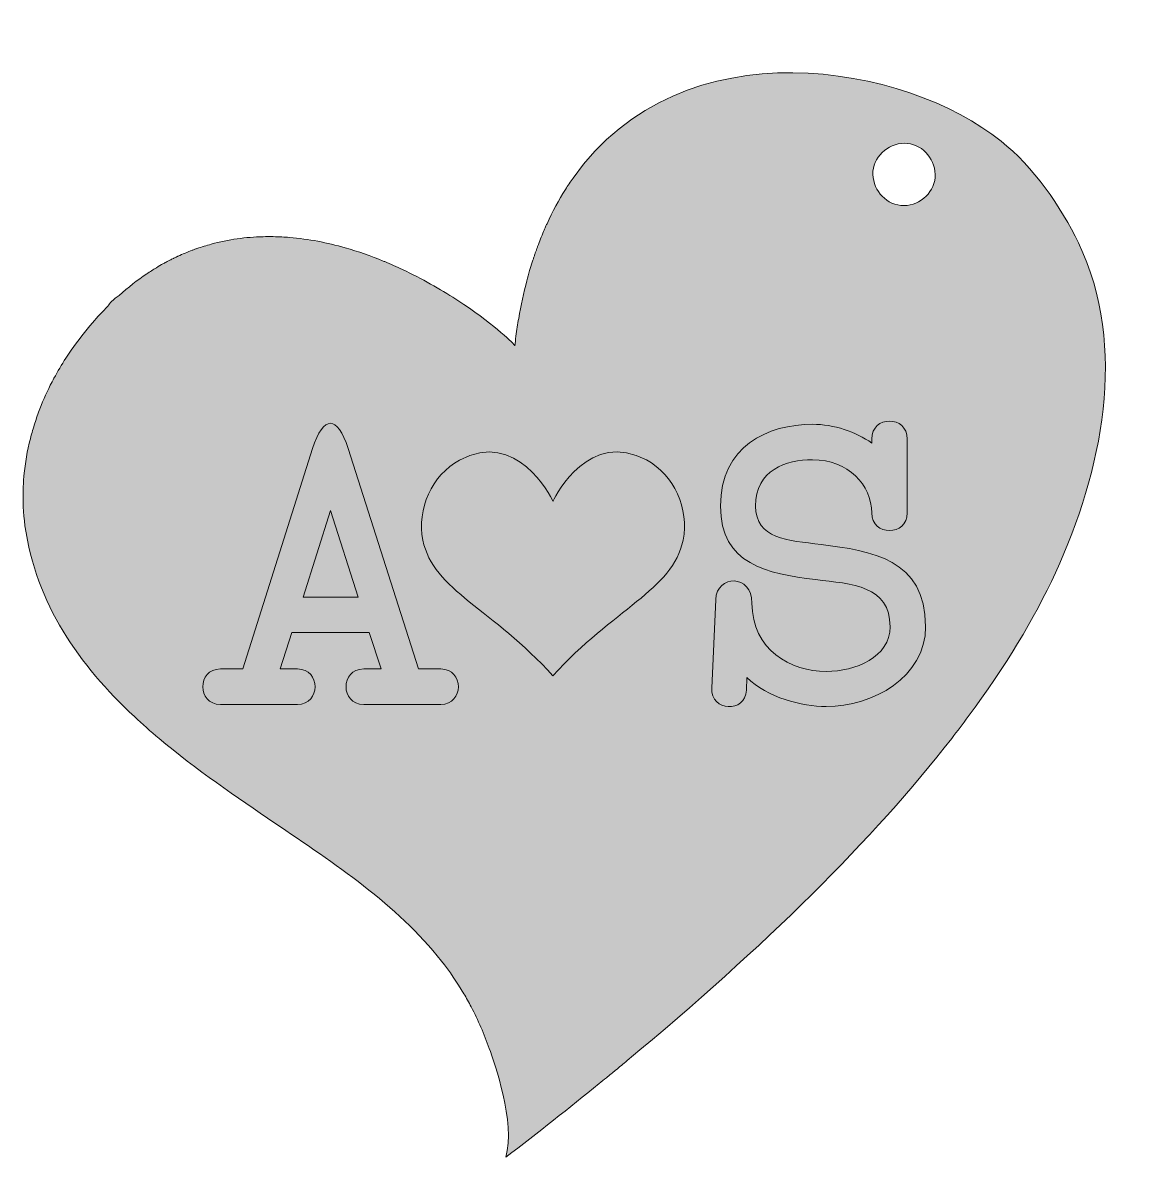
# Model space of a CAD drawing. Extents: x -301 to 968, y -992 to -13.
# Drawn here: x -301 to 195, y -527 to -18 of the extents above; entities that cross this region are included whole.
import ezdxf

# ---------------------------------------------------------------- set-up
doc = ezdxf.new("R2010")
doc.units = 0
doc.header["$MEASUREMENT"] = 0
doc.layers.add('Layer 1', color=7, linetype='Continuous', lineweight=0)

# ---------------------------------------------------------------- blocks, each defined once
blk = doc.blocks.new('Block_12')
at = {"layer": 'Layer 1', "true_color": 0x7c3800, "transparency": 33554687}
h = blk.add_hatch(color=36, dxfattribs=at)
h.dxf.hatch_style = 2
edge = h.paths.add_edge_path()
edge.add_spline(control_points=[(-163.1, -236.95), (-163.1, -236.95), (-175.47, -275.84), (-175.47, -275.84), (-175.47, -275.84), (-150.74, -275.84), (-150.74, -275.84), (-150.74, -275.84), (-163.1, -236.95), (-163.1, -236.95)], knot_values=[0, 0, 0, 0, 1, 1, 1, 2, 2, 2, 3, 3, 3, 3], degree=3, periodic=0)
edge = h.paths.add_edge_path()
edge.add_spline(control_points=[(-148.23, -324.05), (-158.8, -324.05), (-158.8, -308.1), (-148.23, -308.1), (-148.23, -308.1), (-140.34, -308.1), (-140.34, -308.1), (-140.34, -308.1), (-145.72, -291.79), (-145.72, -291.79), (-145.72, -291.79), (-180.49, -291.79), (-180.49, -291.79), (-180.49, -291.79), (-185.68, -308.1), (-185.68, -308.1), (-185.68, -308.1), (-177.98, -308.1), (-177.98, -308.1), (-167.4, -308.1), (-167.4, -324.05), (-177.98, -324.05), (-177.98, -324.05), (-212.56, -324.05), (-212.56, -324.05), (-223.14, -324.05), (-223.14, -308.1), (-212.56, -308.1), (-212.56, -308.1), (-202.53, -308.1), (-202.53, -308.1), (-202.53, -308.1), (-171.17, -209.17), (-171.17, -209.17), (-166.33, -194.12), (-160.05, -193.94), (-155.22, -209.17), (-155.22, -209.17), (-123.67, -308.1), (-123.67, -308.1), (-123.67, -308.1), (-113.64, -308.1), (-113.64, -308.1), (-103.06, -308.1), (-103.06, -324.05), (-113.64, -324.05), (-113.64, -324.05), (-148.23, -324.05), (-148.23, -324.05)], knot_values=[0, 0, 0, 0, 1, 1, 1, 2, 2, 2, 3, 3, 3, 4, 4, 4, 5, 5, 5, 6, 6, 6, 7, 7, 7, 8, 8, 8, 9, 9, 9, 10, 10, 10, 11, 11, 11, 12, 12, 12, 13, 13, 13, 14, 14, 14, 15, 15, 15, 16, 16, 16, 16], degree=3, periodic=0)
h = blk.add_hatch(color=36, dxfattribs=at)
h.dxf.hatch_style = 2
edge = h.paths.add_edge_path()
edge.add_spline(control_points=[(59.47, -324.96), (48.54, -324.96), (32.95, -321.02), (23.81, -311.88), (23.81, -311.88), (23.63, -317.61), (23.63, -317.61), (23.27, -328.01), (7.5, -327.29), (8.04, -316.72), (8.04, -316.72), (9.83, -276.93), (9.83, -276.93), (10.37, -265.64), (26.14, -265.46), (26.14, -278.54), (26.14, -299.69), (43.7, -309.19), (59.47, -309.19), (72.56, -309.19), (88.15, -302.92), (88.15, -289.12), (88.15, -270.66), (71.12, -269.94), (54.63, -267.97), (33.13, -265.28), (11.98, -261.34), (11.98, -234.99), (11.98, -208.11), (33.13, -198.26), (53.38, -198.26), (62.88, -198.26), (72.91, -201.66), (79.9, -206.68), (79.9, -206.68), (79.9, -204.89), (79.9, -204.89), (79.9, -194.13), (95.85, -194.13), (95.85, -204.89), (95.85, -204.89), (95.85, -238.04), (95.85, -238.04), (95.85, -248.62), (79.9, -248.62), (79.9, -238.04), (79.9, -225.5), (69.33, -214.21), (53.38, -214.21), (41.37, -214.21), (27.75, -218.69), (27.75, -234.99), (27.75, -249.69), (42.09, -250.41), (57.14, -252.2), (79.72, -255.07), (104.1, -258.65), (104.1, -289.12), (104.1, -311.88), (80.44, -324.96), (59.47, -324.96)], knot_values=[0, 0, 0, 0, 1, 1, 1, 2, 2, 2, 3, 3, 3, 4, 4, 4, 5, 5, 5, 6, 6, 6, 7, 7, 7, 8, 8, 8, 9, 9, 9, 10, 10, 10, 11, 11, 11, 12, 12, 12, 13, 13, 13, 14, 14, 14, 15, 15, 15, 16, 16, 16, 17, 17, 17, 18, 18, 18, 19, 19, 19, 20, 20, 20, 20], degree=3, periodic=0)
h = blk.add_hatch(color=36, dxfattribs=at)
h.dxf.hatch_style = 2
edge = h.paths.add_edge_path()
edge.add_spline(control_points=[(-4.8, -250.24), (-9.4, -272.71), (-36.35, -281.19), (-63.23, -311.18), (-63.23, -311.18), (-63.23, -311.25), (-63.23, -311.25), (-90.1, -281.26), (-117.05, -272.77), (-121.65, -250.31), (-124.51, -236.36), (-117.5, -220.97), (-105.25, -214.35), (-79.58, -200.48), (-64.52, -230.22), (-63.24, -232.76), (-63.24, -232.76), (-63.18, -232.63), (-63.18, -232.63), (-63.18, -232.63), (-63.17, -232.62), (-63.17, -232.62), (-61.65, -229.6), (-46.64, -200.54), (-21.2, -214.29), (-8.96, -220.9), (-1.94, -236.3), (-4.8, -250.24)], knot_values=[0, 0, 0, 0, 1, 1, 1, 2, 2, 2, 3, 3, 3, 4, 4, 4, 5, 5, 5, 6, 6, 6, 7, 7, 7, 8, 8, 8, 9, 9, 9, 9], degree=3, periodic=0)
at = {"layer": 'Layer 1'}
for points, knots in [([(-148.23, -324.05), (-158.8, -324.05), (-158.8, -308.1), (-148.23, -308.1), (-148.23, -308.1), (-140.34, -308.1), (-140.34, -308.1), (-140.34, -308.1), (-145.72, -291.79), (-145.72, -291.79), (-145.72, -291.79), (-180.49, -291.79), (-180.49, -291.79), (-180.49, -291.79), (-185.68, -308.1), (-185.68, -308.1), (-185.68, -308.1), (-177.98, -308.1), (-177.98, -308.1), (-167.4, -308.1), (-167.4, -324.05), (-177.98, -324.05), (-177.98, -324.05), (-212.56, -324.05), (-212.56, -324.05), (-223.14, -324.05), (-223.14, -308.1), (-212.56, -308.1), (-212.56, -308.1), (-202.53, -308.1), (-202.53, -308.1), (-202.53, -308.1), (-171.17, -209.17), (-171.17, -209.17), (-166.33, -194.12), (-160.05, -193.94), (-155.22, -209.17), (-155.22, -209.17), (-123.67, -308.1), (-123.67, -308.1), (-123.67, -308.1), (-113.64, -308.1), (-113.64, -308.1), (-103.06, -308.1), (-103.06, -324.05), (-113.64, -324.05), (-113.64, -324.05), (-148.23, -324.05), (-148.23, -324.05)], [0, 0, 0, 0, 1, 1, 1, 2, 2, 2, 3, 3, 3, 4, 4, 4, 5, 5, 5, 6, 6, 6, 7, 7, 7, 8, 8, 8, 9, 9, 9, 10, 10, 10, 11, 11, 11, 12, 12, 12, 13, 13, 13, 14, 14, 14, 15, 15, 15, 16, 16, 16, 16]), ([(59.47, -324.96), (48.54, -324.96), (32.95, -321.02), (23.81, -311.88), (23.81, -311.88), (23.63, -317.61), (23.63, -317.61), (23.27, -328.01), (7.5, -327.29), (8.04, -316.72), (8.04, -316.72), (9.83, -276.93), (9.83, -276.93), (10.37, -265.64), (26.14, -265.46), (26.14, -278.54), (26.14, -299.69), (43.7, -309.19), (59.47, -309.19), (72.56, -309.19), (88.15, -302.92), (88.15, -289.12), (88.15, -270.66), (71.12, -269.94), (54.63, -267.97), (33.13, -265.28), (11.98, -261.34), (11.98, -234.99), (11.98, -208.11), (33.13, -198.26), (53.38, -198.26), (62.88, -198.26), (72.91, -201.66), (79.9, -206.68), (79.9, -206.68), (79.9, -204.89), (79.9, -204.89), (79.9, -194.13), (95.85, -194.13), (95.85, -204.89), (95.85, -204.89), (95.85, -238.04), (95.85, -238.04), (95.85, -248.62), (79.9, -248.62), (79.9, -238.04), (79.9, -225.5), (69.33, -214.21), (53.38, -214.21), (41.37, -214.21), (27.75, -218.69), (27.75, -234.99), (27.75, -249.69), (42.09, -250.41), (57.14, -252.2), (79.72, -255.07), (104.1, -258.65), (104.1, -289.12), (104.1, -311.88), (80.44, -324.96), (59.47, -324.96)], [0, 0, 0, 0, 1, 1, 1, 2, 2, 2, 3, 3, 3, 4, 4, 4, 5, 5, 5, 6, 6, 6, 7, 7, 7, 8, 8, 8, 9, 9, 9, 10, 10, 10, 11, 11, 11, 12, 12, 12, 13, 13, 13, 14, 14, 14, 15, 15, 15, 16, 16, 16, 17, 17, 17, 18, 18, 18, 19, 19, 19, 20, 20, 20, 20]), ([(-4.8, -250.24), (-9.4, -272.71), (-36.35, -281.19), (-63.23, -311.18), (-63.23, -311.18), (-63.23, -311.25), (-63.23, -311.25), (-90.1, -281.26), (-117.05, -272.77), (-121.65, -250.31), (-124.51, -236.36), (-117.5, -220.97), (-105.25, -214.35), (-79.58, -200.48), (-64.52, -230.22), (-63.24, -232.76), (-63.24, -232.76), (-63.18, -232.63), (-63.18, -232.63), (-63.18, -232.63), (-63.17, -232.62), (-63.17, -232.62), (-61.65, -229.6), (-46.64, -200.54), (-21.2, -214.29), (-8.96, -220.9), (-1.94, -236.3), (-4.8, -250.24)], [0, 0, 0, 0, 1, 1, 1, 2, 2, 2, 3, 3, 3, 4, 4, 4, 5, 5, 5, 6, 6, 6, 7, 7, 7, 8, 8, 8, 9, 9, 9, 9]), ([(-163.1, -236.95), (-163.1, -236.95), (-175.47, -275.84), (-175.47, -275.84), (-175.47, -275.84), (-150.74, -275.84), (-150.74, -275.84), (-150.74, -275.84), (-163.1, -236.95), (-163.1, -236.95)], [0, 0, 0, 0, 1, 1, 1, 2, 2, 2, 3, 3, 3, 3])]:
    blk.add_open_spline(points, degree=3, knots=knots, dxfattribs=at)
blk = doc.blocks.new('Block_11')
at = {"layer": 'Layer 1', "true_color": 0xffe3b6, "transparency": 33554687}
h = blk.add_hatch(color=254, dxfattribs=at)
h.dxf.hatch_style = 2
edge = h.paths.add_edge_path()
edge.add_spline(control_points=[(94.42, -100.05), (86.59, -100.05), (80.78, -93.64), (80.44, -86.07), (80.11, -78.52), (87.11, -72.09), (94.42, -72.09), (102.26, -72.09), (108.06, -78.49), (108.4, -86.07), (108.74, -93.62), (101.74, -100.05), (94.42, -100.05)], knot_values=[0, 0, 0, 0, 1, 1, 1, 2, 2, 2, 3, 3, 3, 4, 4, 4, 4], degree=3, periodic=0)
edge = h.paths.add_edge_path()
edge.add_spline(control_points=[(172.72, -116.78), (165.14, -100.91), (152.06, -82.05), (137.98, -71.21), (95.72, -36.89), (-5.06, -17.97), (-54.22, -87.75), (-55.39, -89.39), (-56.51, -91.08), (-57.61, -92.81), (-60.62, -97.57), (-63.4, -102.71), (-65.9, -108.23), (-66.13, -108.66), (-66.32, -109.1), (-66.51, -109.55), (-66.84, -110.26), (-67.15, -110.97), (-67.44, -111.69), (-68.38, -113.88), (-69.27, -116.13), (-70.12, -118.44), (-70.17, -118.55), (-70.2, -118.65), (-70.23, -118.76), (-70.39, -119.15), (-70.54, -119.55), (-70.68, -119.96), (-70.69, -119.97), (-70.69, -120), (-70.69, -120.03), (-70.86, -120.44), (-71, -120.86), (-71.15, -121.29), (-71.3, -121.72), (-71.46, -122.15), (-71.58, -122.6), (-71.75, -123.04), (-71.9, -123.49), (-72.04, -123.95), (-72.12, -124.15), (-72.2, -124.37), (-72.25, -124.59), (-72.66, -125.8), (-73.04, -127.03), (-73.41, -128.29), (-73.5, -128.61), (-73.6, -128.94), (-73.7, -129.28), (-74.14, -130.78), (-74.56, -132.3), (-74.96, -133.85), (-76.38, -139.2), (-77.61, -144.83), (-78.62, -150.73), (-78.85, -152.01), (-79.05, -153.3), (-79.26, -154.59), (-79.68, -157.35), (-80.05, -160.16), (-80.39, -163.03), (-80.47, -162.22), (-89.14, -153.96), (-103.32, -144.42), (-104.49, -143.64), (-105.68, -142.86), (-106.92, -142.06), (-113.88, -137.58), (-121.95, -132.93), (-130.86, -128.76), (-133.44, -127.54), (-136.07, -126.37), (-138.78, -125.25), (-138.98, -125.16), (-139.21, -125.08), (-139.43, -124.98), (-144.91, -122.74), (-150.66, -120.71), (-156.57, -119.03), (-164.59, -116.74), (-172.97, -115.08), (-181.53, -114.39), (-182.68, -114.29), (-183.85, -114.21), (-185, -114.15), (-186.27, -114.08), (-187.54, -114.04), (-188.81, -114.01), (-190.33, -113.99), (-191.86, -114), (-193.39, -114.04), (-201.11, -114.22), (-208.93, -115.28), (-216.73, -117.4), (-218.86, -117.98), (-220.99, -118.64), (-223.12, -119.37), (-223.3, -119.44), (-223.48, -119.49), (-223.66, -119.56), (-224.1, -119.72), (-224.53, -119.87), (-224.96, -120.04), (-225.03, -120.07), (-225.1, -120.1), (-225.17, -120.12), (-227.34, -120.93), (-229.51, -121.83), (-231.66, -122.83), (-231.79, -122.89), (-231.91, -122.95), (-232.04, -123), (-232.52, -123.24), (-233.03, -123.46), (-233.51, -123.71), (-233.58, -123.74), (-233.65, -123.78), (-233.73, -123.82), (-234.22, -124.06), (-234.72, -124.31), (-235.22, -124.56), (-235.63, -124.77), (-236.03, -124.98), (-236.44, -125.2), (-237, -125.49), (-237.59, -125.81), (-238.16, -126.13), (-239.22, -126.71), (-240.26, -127.33), (-241.32, -127.97), (-242.76, -128.83), (-244.2, -129.75), (-245.61, -130.71), (-249.83, -133.53), (-253.99, -136.77), (-258.08, -140.46), (-259.28, -141.22), (-260.39, -142.13), (-261.42, -143.15), (-262.07, -143.78), (-262.61, -144.47), (-263.06, -145.19), (-265.4, -147.54), (-267.71, -150.03), (-270, -152.7), (-273.23, -156.46), (-276.4, -160.54), (-279.52, -164.96), (-280.37, -166.15), (-281.19, -167.38), (-281.98, -168.6), (-283.88, -171.51), (-285.65, -174.52), (-287.29, -177.59), (-287.86, -178.62), (-288.41, -179.68), (-288.93, -180.73), (-290.91, -184.67), (-292.66, -188.73), (-294.2, -192.86), (-294.6, -193.95), (-294.99, -195.02), (-295.35, -196.12), (-296.09, -198.3), (-296.77, -200.53), (-297.37, -202.76), (-297.73, -204.06), (-298.06, -205.37), (-298.37, -206.69), (-299.66, -212.2), (-300.54, -217.81), (-300.93, -223.44), (-301.03, -224.59), (-301.08, -225.71), (-301.12, -226.85), (-301.34, -232.5), (-301.1, -238.16), (-300.32, -243.78), (-295.46, -278.91), (-275.91, -306.38), (-251.18, -329.5), (-247.59, -332.84), (-243.9, -336.1), (-240.13, -339.25), (-223.52, -353.24), (-205.39, -365.63), (-188.13, -377.3), (-161.48, -395.33), (-133.44, -413.7), (-113.3, -439.24), (-109.63, -443.9), (-106.28, -448.8), (-103.27, -453.88), (-102.13, -455.82), (-101.03, -457.78), (-99.99, -459.78), (-99.99, -459.78), (-99.98, -459.8), (-99.98, -459.8), (-96.8, -465.8), (-94.09, -472.03), (-91.87, -478.44), (-89.54, -485.08), (-79.94, -511.48), (-84.44, -527.34), (-69.88, -516.18), (-55.89, -505.15), (-42.48, -494.25), (-41.39, -493.37), (-40.31, -492.48), (-39.22, -491.6), (-37.85, -490.49), (-36.49, -489.36), (-35.13, -488.25), (-33.38, -486.81), (-31.64, -485.37), (-29.92, -483.95), (31.82, -432.76), (80.71, -384.43), (115.82, -339.25), (118.36, -335.99), (120.83, -332.73), (123.22, -329.5), (139.76, -307.17), (152.85, -285.64), (162.39, -264.93), (183.28, -219.62), (195.12, -163.79), (172.72, -116.78)], knot_values=[0, 0, 0, 0, 1, 1, 1, 2, 2, 2, 3, 3, 3, 4, 4, 4, 5, 5, 5, 6, 6, 6, 7, 7, 7, 8, 8, 8, 9, 9, 9, 10, 10, 10, 11, 11, 11, 12, 12, 12, 13, 13, 13, 14, 14, 14, 15, 15, 15, 16, 16, 16, 17, 17, 17, 18, 18, 18, 19, 19, 19, 20, 20, 20, 21, 21, 21, 22, 22, 22, 23, 23, 23, 24, 24, 24, 25, 25, 25, 26, 26, 26, 27, 27, 27, 28, 28, 28, 29, 29, 29, 30, 30, 30, 31, 31, 31, 32, 32, 32, 33, 33, 33, 34, 34, 34, 35, 35, 35, 36, 36, 36, 37, 37, 37, 38, 38, 38, 39, 39, 39, 40, 40, 40, 41, 41, 41, 42, 42, 42, 43, 43, 43, 44, 44, 44, 45, 45, 45, 46, 46, 46, 47, 47, 47, 48, 48, 48, 49, 49, 49, 50, 50, 50, 51, 51, 51, 52, 52, 52, 53, 53, 53, 54, 54, 54, 55, 55, 55, 56, 56, 56, 57, 57, 57, 58, 58, 58, 59, 59, 59, 60, 60, 60, 61, 61, 61, 62, 62, 62, 63, 63, 63, 64, 64, 64, 65, 65, 65, 66, 66, 66, 67, 67, 67, 68, 68, 68, 69, 69, 69, 70, 70, 70, 71, 71, 71, 72, 72, 72, 73, 73, 73, 74, 74, 74, 75, 75, 75, 76, 76, 76, 76], degree=3, periodic=0)
at = {"layer": 'Layer 1'}
for points, knots in [([(172.72, -116.78), (165.14, -100.91), (152.06, -82.05), (137.98, -71.21), (95.72, -36.89), (-5.06, -17.97), (-54.22, -87.75), (-55.39, -89.39), (-56.51, -91.08), (-57.61, -92.81), (-60.62, -97.57), (-63.4, -102.71), (-65.9, -108.23), (-66.13, -108.66), (-66.32, -109.1), (-66.51, -109.55), (-66.84, -110.26), (-67.15, -110.97), (-67.44, -111.69), (-68.38, -113.88), (-69.27, -116.13), (-70.12, -118.44), (-70.17, -118.55), (-70.2, -118.65), (-70.23, -118.76), (-70.39, -119.15), (-70.54, -119.55), (-70.68, -119.96), (-70.69, -119.97), (-70.69, -120), (-70.69, -120.03), (-70.86, -120.44), (-71, -120.86), (-71.15, -121.29), (-71.3, -121.72), (-71.46, -122.15), (-71.58, -122.6), (-71.75, -123.04), (-71.9, -123.49), (-72.04, -123.95), (-72.12, -124.15), (-72.2, -124.37), (-72.25, -124.59), (-72.66, -125.8), (-73.04, -127.03), (-73.41, -128.29), (-73.5, -128.61), (-73.6, -128.94), (-73.7, -129.28), (-74.14, -130.78), (-74.56, -132.3), (-74.96, -133.85), (-76.38, -139.2), (-77.61, -144.83), (-78.62, -150.73), (-78.85, -152.01), (-79.05, -153.3), (-79.26, -154.59), (-79.68, -157.35), (-80.05, -160.16), (-80.39, -163.03), (-80.47, -162.22), (-89.14, -153.96), (-103.32, -144.42), (-104.49, -143.64), (-105.68, -142.86), (-106.92, -142.06), (-113.88, -137.58), (-121.95, -132.93), (-130.86, -128.76), (-133.44, -127.54), (-136.07, -126.37), (-138.78, -125.25), (-138.98, -125.16), (-139.21, -125.08), (-139.43, -124.98), (-144.91, -122.74), (-150.66, -120.71), (-156.57, -119.03), (-164.59, -116.74), (-172.97, -115.08), (-181.53, -114.39), (-182.68, -114.29), (-183.85, -114.21), (-185, -114.15), (-186.27, -114.08), (-187.54, -114.04), (-188.81, -114.01), (-190.33, -113.99), (-191.86, -114), (-193.39, -114.04), (-201.11, -114.22), (-208.93, -115.28), (-216.73, -117.4), (-218.86, -117.98), (-220.99, -118.64), (-223.12, -119.37), (-223.3, -119.44), (-223.48, -119.49), (-223.66, -119.56), (-224.1, -119.72), (-224.53, -119.87), (-224.96, -120.04), (-225.03, -120.07), (-225.1, -120.1), (-225.17, -120.12), (-227.34, -120.93), (-229.51, -121.83), (-231.66, -122.83), (-231.79, -122.89), (-231.91, -122.95), (-232.04, -123), (-232.52, -123.24), (-233.03, -123.46), (-233.51, -123.71), (-233.58, -123.74), (-233.65, -123.78), (-233.73, -123.82), (-234.22, -124.06), (-234.72, -124.31), (-235.22, -124.56), (-235.63, -124.77), (-236.03, -124.98), (-236.44, -125.2), (-237, -125.49), (-237.59, -125.81), (-238.16, -126.13), (-239.22, -126.71), (-240.26, -127.33), (-241.32, -127.97), (-242.76, -128.83), (-244.2, -129.75), (-245.61, -130.71), (-249.83, -133.53), (-253.99, -136.77), (-258.08, -140.46), (-259.28, -141.22), (-260.39, -142.13), (-261.42, -143.15), (-262.07, -143.78), (-262.61, -144.47), (-263.06, -145.19), (-265.4, -147.54), (-267.71, -150.03), (-270, -152.7), (-273.23, -156.46), (-276.4, -160.54), (-279.52, -164.96), (-280.37, -166.15), (-281.19, -167.38), (-281.98, -168.6), (-283.88, -171.51), (-285.65, -174.52), (-287.29, -177.59), (-287.86, -178.62), (-288.41, -179.68), (-288.93, -180.73), (-290.91, -184.67), (-292.66, -188.73), (-294.2, -192.86), (-294.6, -193.95), (-294.99, -195.02), (-295.35, -196.12), (-296.09, -198.3), (-296.77, -200.53), (-297.37, -202.76), (-297.73, -204.06), (-298.06, -205.37), (-298.37, -206.69), (-299.66, -212.2), (-300.54, -217.81), (-300.93, -223.44), (-301.03, -224.59), (-301.08, -225.71), (-301.12, -226.85), (-301.34, -232.5), (-301.1, -238.16), (-300.32, -243.78), (-295.46, -278.91), (-275.91, -306.38), (-251.18, -329.5), (-247.59, -332.84), (-243.9, -336.1), (-240.13, -339.25), (-223.52, -353.24), (-205.39, -365.63), (-188.13, -377.3), (-161.48, -395.33), (-133.44, -413.7), (-113.3, -439.24), (-109.63, -443.9), (-106.28, -448.8), (-103.27, -453.88), (-102.13, -455.82), (-101.03, -457.78), (-99.99, -459.78), (-99.99, -459.78), (-99.98, -459.8), (-99.98, -459.8), (-96.8, -465.8), (-94.09, -472.03), (-91.87, -478.44), (-89.54, -485.08), (-79.94, -511.48), (-84.44, -527.34), (-69.88, -516.18), (-55.89, -505.15), (-42.48, -494.25), (-41.39, -493.37), (-40.31, -492.48), (-39.22, -491.6), (-37.85, -490.49), (-36.49, -489.36), (-35.13, -488.25), (-33.38, -486.81), (-31.64, -485.37), (-29.92, -483.95), (31.82, -432.76), (80.71, -384.43), (115.82, -339.25), (118.36, -335.99), (120.83, -332.73), (123.22, -329.5), (139.76, -307.17), (152.85, -285.64), (162.39, -264.93), (183.28, -219.62), (195.12, -163.79), (172.72, -116.78)], [0, 0, 0, 0, 1, 1, 1, 2, 2, 2, 3, 3, 3, 4, 4, 4, 5, 5, 5, 6, 6, 6, 7, 7, 7, 8, 8, 8, 9, 9, 9, 10, 10, 10, 11, 11, 11, 12, 12, 12, 13, 13, 13, 14, 14, 14, 15, 15, 15, 16, 16, 16, 17, 17, 17, 18, 18, 18, 19, 19, 19, 20, 20, 20, 21, 21, 21, 22, 22, 22, 23, 23, 23, 24, 24, 24, 25, 25, 25, 26, 26, 26, 27, 27, 27, 28, 28, 28, 29, 29, 29, 30, 30, 30, 31, 31, 31, 32, 32, 32, 33, 33, 33, 34, 34, 34, 35, 35, 35, 36, 36, 36, 37, 37, 37, 38, 38, 38, 39, 39, 39, 40, 40, 40, 41, 41, 41, 42, 42, 42, 43, 43, 43, 44, 44, 44, 45, 45, 45, 46, 46, 46, 47, 47, 47, 48, 48, 48, 49, 49, 49, 50, 50, 50, 51, 51, 51, 52, 52, 52, 53, 53, 53, 54, 54, 54, 55, 55, 55, 56, 56, 56, 57, 57, 57, 58, 58, 58, 59, 59, 59, 60, 60, 60, 61, 61, 61, 62, 62, 62, 63, 63, 63, 64, 64, 64, 65, 65, 65, 66, 66, 66, 67, 67, 67, 68, 68, 68, 69, 69, 69, 70, 70, 70, 71, 71, 71, 72, 72, 72, 73, 73, 73, 74, 74, 74, 75, 75, 75, 76, 76, 76, 76]), ([(94.42, -100.05), (86.59, -100.05), (80.78, -93.64), (80.44, -86.07), (80.11, -78.52), (87.11, -72.09), (94.42, -72.09), (102.26, -72.09), (108.06, -78.49), (108.4, -86.07), (108.74, -93.62), (101.74, -100.05), (94.42, -100.05)], [0, 0, 0, 0, 1, 1, 1, 2, 2, 2, 3, 3, 3, 4, 4, 4, 4])]:
    blk.add_open_spline(points, degree=3, knots=knots, dxfattribs=at)
blk.add_blockref('Block_12', (0, 0), dxfattribs=at)

msp = doc.modelspace()

# ---------------------------------------------------------------- block references
at = {"layer": 'Layer 1'}
msp.add_blockref('Block_11', (0, 0), dxfattribs=at)

doc.saveas('drawing.dxf')
